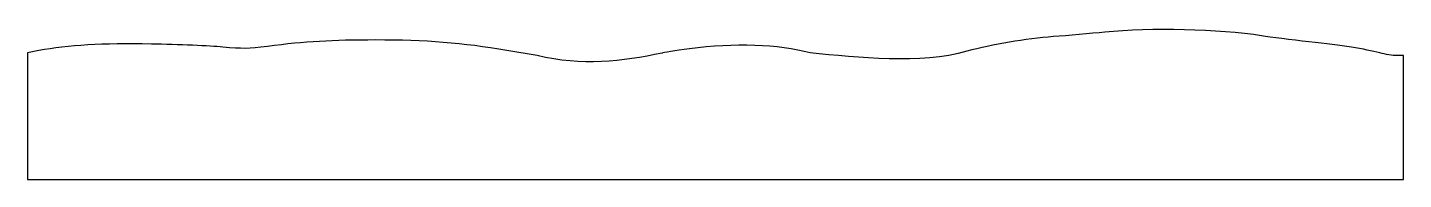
# Model space of a CAD drawing. Header units: centimetres. Extents: x -10.6 to 10.6, y -1.2 to 1.2.
import ezdxf

# ---------------------------------------------------------------- set-up
doc = ezdxf.new("R2010")
doc.units = ezdxf.units.CM
doc.header["$MEASUREMENT"] = 0
doc.layers.add('Layer 1', color=7, linetype='Continuous')

msp = doc.modelspace()

# ---------------------------------------------------------------- linework, layer by layer
at = {"layer": 'Layer 1'}
msp.add_open_spline([(-10.58333, -0.17844), (-10.58333, -0.17844), (-10.58333, 0.79594), (-10.58333, 0.79594), (-10.58333, 0.79594), (-10.58333, 0.79594), (-10.40922, 0.82802), (-10.40922, 0.82802), (-10.40922, 0.82802), (-9.95372, 0.91195), (-9.43581, 0.94225), (-8.67833, 0.92927), (-8.67833, 0.92927), (-8.2636, 0.92217), (-7.76878, 0.90138), (-7.57874, 0.88308), (-7.57874, 0.88308), (-7.27864, 0.85418), (-7.1882, 0.85555), (-6.89083, 0.89353), (-6.89083, 0.89353), (-6.30262, 0.96866), (-5.90936, 0.99188), (-5.22552, 0.99186), (-5.22552, 0.99186), (-4.46546, 0.99184), (-3.88888, 0.94593), (-3.20857, 0.83125), (-3.20857, 0.83125), (-3.20857, 0.83125), (-2.74089, 0.75242), (-2.74089, 0.75242), (-2.74089, 0.75242), (-2.05398, 0.58769), (-1.43896, 0.6585), (-0.82166, 0.79096), (-0.82166, 0.79096), (-0.81087, 0.79763), (-0.62019, 0.82735), (-0.39794, 0.85701), (-0.39794, 0.85701), (0.28465, 0.94808), (0.97013, 0.92416), (1.45521, 0.79234), (1.45521, 0.79234), (2.19217, 0.72535), (3.16093, 0.61094), (3.86762, 0.8188), (3.86762, 0.8188), (4.26109, 0.92508), (4.77078, 1.01094), (5.19906, 1.04308), (5.19906, 1.04308), (5.41734, 1.05947), (5.77214, 1.09064), (5.98749, 1.11237), (5.98749, 1.11237), (6.69117, 1.18335), (7.74886, 1.15868), (8.40144, 1.05608), (8.40144, 1.05608), (8.53291, 1.03541), (8.85977, 0.99424), (9.1278, 0.96459), (9.1278, 0.96459), (9.65478, 0.9063), (9.97945, 0.85508), (10.22082, 0.79216), (10.22082, 0.79216), (10.30521, 0.77017), (10.42129, 0.75217), (10.47879, 0.75217), (10.47879, 0.75217), (10.47879, 0.75217), (10.58333, 0.75217), (10.58333, 0.75217), (10.58333, 0.75217), (10.58333, 0.75217), (10.58333, -0.20033), (10.58333, -0.20033), (10.58333, -0.20033), (10.58333, -0.20033), (10.58333, -1.15283), (10.58333, -1.15283), (10.58333, -1.15283), (10.58333, -1.15283), (0, -1.15283), (0, -1.15283), (0, -1.15283), (0, -1.15283), (-10.58333, -1.15283), (-10.58333, -1.15283), (-10.58333, -1.15283), (-10.58333, -1.15283), (-10.58333, -0.17844), (-10.58333, -0.17844)], degree=3, knots=[0, 0, 0, 0, 0.04, 0.04, 0.04, 0.04, 0.08, 0.08, 0.08, 0.08, 0.12, 0.12, 0.12, 0.12, 0.16, 0.16, 0.16, 0.16, 0.2, 0.2, 0.2, 0.2, 0.24, 0.24, 0.24, 0.24, 0.28, 0.28, 0.28, 0.28, 0.32, 0.32, 0.32, 0.32, 0.36, 0.36, 0.36, 0.36, 0.4, 0.4, 0.4, 0.4, 0.44, 0.44, 0.44, 0.44, 0.48, 0.48, 0.48, 0.48, 0.52, 0.52, 0.52, 0.52, 0.56, 0.56, 0.56, 0.56, 0.6, 0.6, 0.6, 0.6, 0.64, 0.64, 0.64, 0.64, 0.68, 0.68, 0.68, 0.68, 0.72, 0.72, 0.72, 0.72, 0.76, 0.76, 0.76, 0.76, 0.8, 0.8, 0.8, 0.8, 0.84, 0.84, 0.84, 0.84, 0.88, 0.88, 0.88, 0.88, 0.92, 0.92, 0.92, 0.92, 1, 1, 1, 1], dxfattribs=at)

doc.saveas('drawing.dxf')
